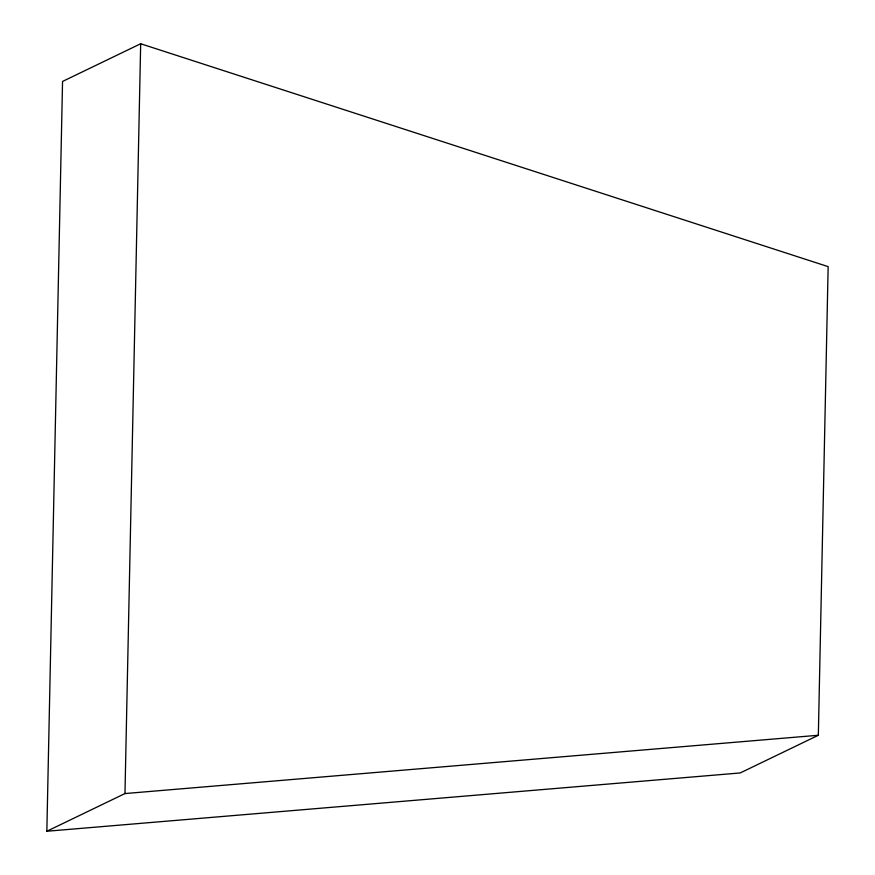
<?xml version="1.0" encoding="UTF-8"?>
<svg xmlns="http://www.w3.org/2000/svg" width="875" height="875" viewBox="0 0 875 875"><rect width="100%" height="100%" fill="white"/><g stroke="black" fill="none" stroke-linecap="round" stroke-linejoin="round"><path stroke-width="1.31" d="M46.845 831.25L62.552 81.441L140.678 43.75L828.155 266.634L818.333 735.263L740.217 772.953L46.845 831.25L124.972 793.559L818.333 735.263M124.972 793.559L140.678 43.75"/></g></svg>
